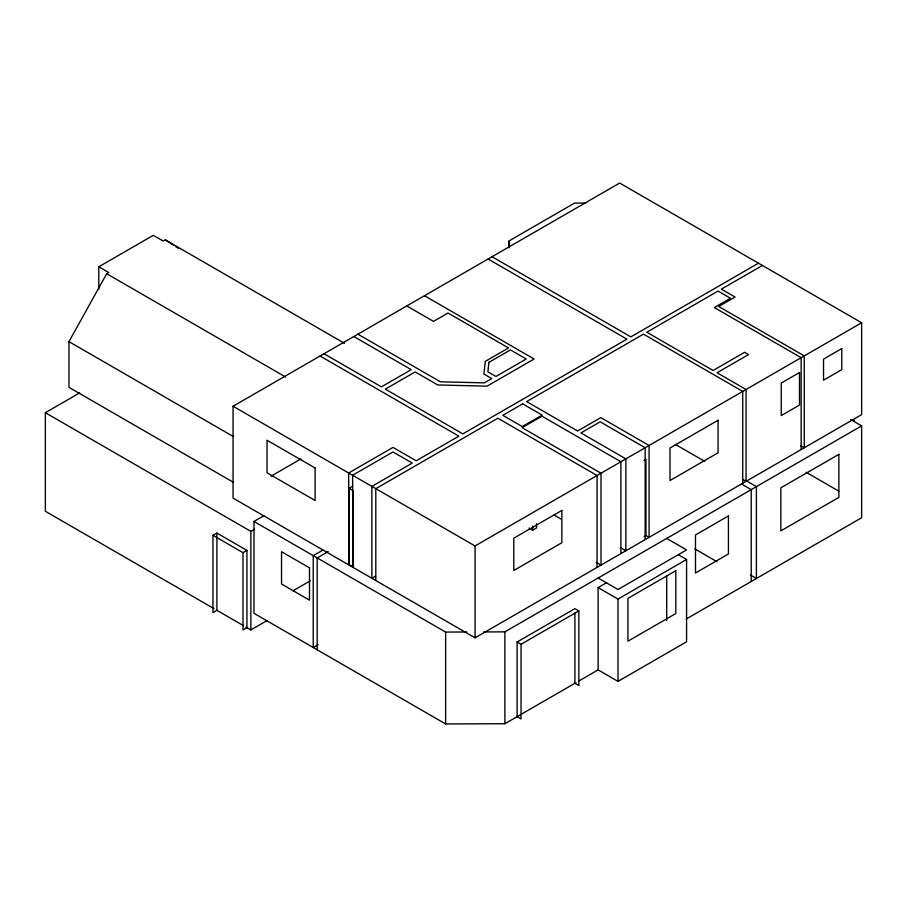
<?xml version="1.0" encoding="UTF-8"?>
<svg xmlns="http://www.w3.org/2000/svg" width="907" height="907" viewBox="0 0 907 907"><rect width="100%" height="100%" fill="white"/><g stroke="black" fill="none" stroke-linecap="round" stroke-linejoin="round"><path stroke-width="1.36" d="M509.088 247.441L509.133 240.877L574.596 203.077L585.843 203.055M233.337 482.252L68.966 387.357L68.966 341.656L106.675 273.721L108.749 272.519L98.806 266.783L98.806 289.39M98.806 266.783L153.294 235.321L163.237 241.058L165.312 239.867L344.399 343.265M214.177 608.744L45.35 511.276L45.35 412.708L79.669 392.901M233.054 406.245L619.662 183.044L861.65 322.756L861.65 414.624L475.053 637.825L233.054 498.113L233.054 406.245L475.053 545.957L861.65 322.756M271.046 476.186L300.965 458.908M212.964 535.323L216.898 533.044L246.942 550.39L246.942 627.667L243.008 629.934L243.008 552.658L212.964 535.323L212.964 612.588L216.898 610.32L216.898 533.044M576.036 682.631L504.882 723.718L445.632 723.956L253.983 613.313L253.983 521.446L263.756 515.8M45.35 412.708L250.876 531.366L254.538 529.257M349.082 488.306L353.016 490.585L353.016 566.898L349.082 564.619L349.082 488.306L352.71 486.209M243.008 552.658L246.942 550.39M758.467 263.189L630.853 336.871L492.036 256.726M762.413 265.468L721.382 289.152L735.067 297.043L718.695 306.487L804.26 355.895L804.26 447.763L800.598 445.643M323.017 550.005L313.232 555.651L313.232 647.519L318.142 644.684M328.164 551.581L317.178 557.93L317.178 649.786M293.04 590.763L310.194 580.854M349.082 564.619L348.662 473L393.003 447.4L416.211 460.79L458.885 436.154L320.069 356.009M353.016 566.898L352.608 475.268L393.003 451.947L412.266 463.069L371.87 486.39L371.87 578.258L375.543 576.138M245.978 627.111L250.876 629.934L266.76 620.762M644.004 460.382L645.977 459.237L645.977 535.561L649.083 537.352L649.083 445.484L600.808 417.617L577.6 431.006L526.638 401.586L643.482 334.127L742.731 391.416L742.731 483.284M529.042 528.089L532.647 530.176L536.581 527.897L536.581 523.656M644.004 536.695L645.977 535.561M483.714 631.93L504.882 631.85L861.65 425.871L861.65 517.738L686.293 618.982M678.391 554.755L686.576 559.483L686.576 641.782L618.007 681.372L598.11 669.888L598.11 587.589L606.681 582.645M578.847 610.91L521.037 644.287L521.037 718.934L517.103 716.655L517.103 642.02L574.913 608.642L578.847 610.91L578.847 685.556L574.913 683.288L574.913 612.871M598.11 587.589L618.007 599.073L686.576 559.483M578.485 681.214L598.11 669.888M253.983 521.446L445.632 632.088L466.788 631.998M852.183 419.442L854.609 420.848M850.63 419.51L861.65 425.871M488.102 259.005L626.907 339.15L462.819 433.886L385.339 389.148L415.168 371.915L437.752 384.953L487.059 386.155L534.098 359.002L424.499 295.727M806.13 472.286L838.85 491.175M745.475 480.325L756.404 486.628L756.404 578.496L750.327 574.993M742.414 479.281L746.042 481.368L746.042 389.5L717.04 372.754L748.524 354.58L744.59 352.301L713.095 370.487L646.804 332.211L718.072 291.056L730.498 298.233L714.342 307.564L801.153 357.687L801.153 449.555M675.341 444.385L704.75 461.357M741.416 483.964L751.223 489.621L751.223 581.489M406.79 305.942L433.512 321.373L448.024 313.006L508.521 347.937L485.313 361.326L483.896 374.024L491.764 378.57L484.304 382.867L440.394 381.802L357.891 334.173M353.843 336.52L411.234 369.648L381.405 386.87L324.014 353.741M694.864 548.95L716.915 561.682M666.69 538.429L686.576 549.914L618.007 589.505L598.11 578.02M621.012 547.941L625.875 550.753L625.875 458.885L580.922 432.922L600.185 421.8L645.149 447.752L645.149 539.62M554.109 515.051L561.399 519.258M106.675 273.721L285.762 377.108M596.228 562.34L601.012 565.106L601.012 473.239L522.081 427.662L541.967 416.177L620.898 461.754L620.898 553.621M68.966 341.656L233.337 436.55M517.103 642.02L521.037 644.287M216.626 610.162L243.53 625.694M165.312 239.867L173.554 245.207M175.913 246.727L178.271 248.257M666.69 575.9L666.69 620.524M618.007 599.073L618.007 681.372M597.078 567.374L597.078 475.506L497.841 418.206L375.804 488.669L375.804 580.537M532.647 525.935L532.647 530.176M509.133 240.877L509.133 247.849M504.882 631.85L504.882 723.718M475.053 545.957L475.053 637.825M445.632 632.088L445.632 723.956M250.876 531.366L250.876 629.934M488.93 362.347L487.875 371.791L495.97 376.462L526.219 359.002L510.471 349.909L488.93 362.347M522.704 403.853L502.807 415.338L522.285 426.585L542.171 415.1L522.704 403.853M799.498 372.516L781.267 383.049L781.267 415.576L799.498 405.055L799.498 372.516M841.764 348.594L823.533 359.127L823.533 380.169L841.764 369.648L841.764 348.594M561.852 510.437L513.793 538.191L513.793 570.48L561.852 542.737L561.852 510.437M718.072 420.247L670.001 448.001L670.001 480.529L718.072 452.786L718.072 420.247M728.434 515.936L695.488 534.96L695.488 572.997L728.434 553.973L728.434 515.936M838.862 454.339L780.848 487.83L780.848 530.89L838.862 497.399L838.862 454.339M675.806 570.718L627.95 598.359L627.95 641.181L675.806 613.551L675.806 570.718M315.103 467.978L267.032 440.224L267.032 472.762L315.103 500.505L315.103 467.978M309.502 567.85L281.533 551.705L281.533 584.006L309.502 600.151L309.502 567.85"/></g></svg>
